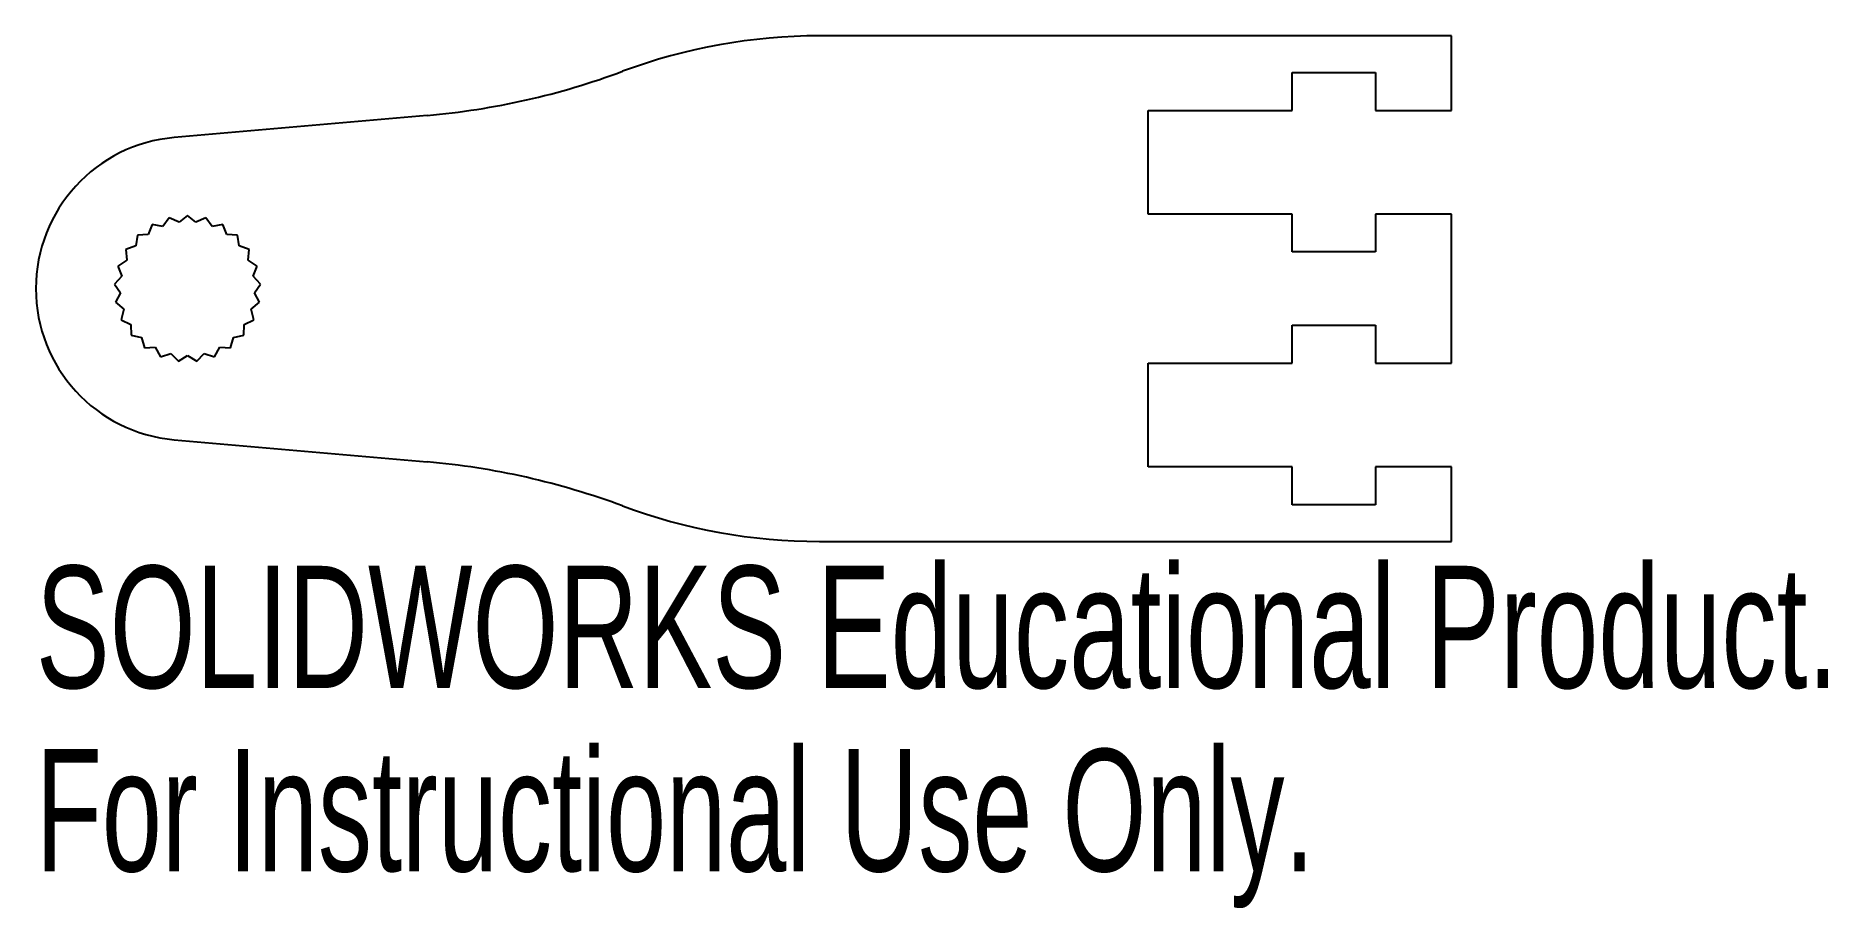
# Model space of a CAD drawing. Extents: x -6 to 64.9, y -24.5 to 10.
import ezdxf
from ezdxf.enums import TextEntityAlignment as Align

# ---------------------------------------------------------------- set-up
doc = ezdxf.new("R2010")
doc.units = 0
doc.layers.get('0').update_dxf_attribs({"linetype": 'CONTINUOUS'})

msp = doc.modelspace()

# ---------------------------------------------------------------- linework, layer by layer
at = {"color": 7, "linetype": 'CONTINUOUS'}
for p, q in [((50, 10), (25, 10)), ((50, 7.05), (50, 10)), ((43.7, 7.05), (43.7, 8.55)), ((43.7, 8.55), (47, 8.55)), ((47, 8.55), (47, 7.05)), ((9.477, 6.852), (-0.523, 5.977)), ((38, 2.95), (38, 7.05)), ((38, 7.05), (43.7, 7.05)), ((47, 7.05), (50, 7.05)), ((0, 2.895), (-0.332, 2.629)), ((0.332, 2.629), (0, 2.895)), ((43.7, 2.95), (38, 2.95)), ((43.7, 1.45), (43.7, 2.95)), ((50, 2.95), (47, 2.95)), ((47, 2.95), (47, 1.45)), ((50, -2.95), (50, 2.95)), ((-1.558, 2.144), (-1.982, 2.11)), ((-1.395, 2.537), (-1.558, 2.144)), ((-0.976, 2.464), (-1.395, 2.537)), ((-0.72, 2.804), (-0.976, 2.464)), ((-0.332, 2.629), (-0.72, 2.804)), ((0.72, 2.804), (0.332, 2.629)), ((0.976, 2.464), (0.72, 2.804)), ((1.395, 2.537), (0.976, 2.464)), ((1.558, 2.144), (1.395, 2.537)), ((1.982, 2.11), (1.558, 2.144)), ((-2.042, 1.689), (-2.444, 1.551)), ((-2.444, 1.551), (-2.398, 1.128)), ((-1.982, 2.11), (-2.042, 1.689)), ((2.042, 1.689), (1.982, 2.11)), ((2.444, 1.551), (2.042, 1.689)), ((2.398, 1.128), (2.444, 1.551)), ((47, 1.45), (43.7, 1.45)), ((-2.398, 1.128), (-2.753, 0.895)), ((-2.753, 0.895), (-2.603, 0.497)), ((2.753, 0.895), (2.398, 1.128)), ((2.603, 0.497), (2.753, 0.895)), ((-2.603, 0.497), (-2.889, 0.182)), ((-2.889, 0.182), (-2.645, -0.166)), ((2.889, 0.182), (2.603, 0.497)), ((2.645, -0.166), (2.889, 0.182)), ((-2.645, -0.166), (-2.844, -0.542)), ((-2.844, -0.542), (-2.52, -0.819)), ((2.52, -0.819), (2.844, -0.542)), ((2.844, -0.542), (2.645, -0.166)), ((-2.52, -0.819), (-2.619, -1.233)), ((-2.619, -1.233), (-2.237, -1.42)), ((2.237, -1.42), (2.619, -1.233)), ((2.619, -1.233), (2.52, -0.819)), ((-2.237, -1.42), (-2.231, -1.845)), ((-2.231, -1.845), (-1.814, -1.932)), ((-1.814, -1.932), (-1.702, -2.342)), ((1.702, -2.342), (1.814, -1.932)), ((1.814, -1.932), (2.231, -1.845)), ((2.231, -1.845), (2.237, -1.42)), ((43.7, -2.95), (43.7, -1.45)), ((43.7, -1.45), (47, -1.45)), ((47, -1.45), (47, -2.95)), ((-1.702, -2.342), (-1.277, -2.322)), ((-1.277, -2.322), (-1.066, -2.692)), ((-1.066, -2.692), (-0.659, -2.567)), ((-0.659, -2.567), (-0.363, -2.872)), ((-0.363, -2.872), (0, -2.65)), ((0, -2.65), (0.363, -2.872)), ((0.363, -2.872), (0.659, -2.567)), ((0.659, -2.567), (1.066, -2.692)), ((1.066, -2.692), (1.277, -2.322)), ((1.277, -2.322), (1.702, -2.342)), ((38, -7.05), (38, -2.95)), ((38, -2.95), (43.7, -2.95)), ((47, -2.95), (50, -2.95)), ((-0.523, -5.977), (9.477, -6.852)), ((43.7, -7.05), (38, -7.05)), ((43.7, -8.55), (43.7, -7.05)), ((50, -7.05), (47, -7.05)), ((47, -7.05), (47, -8.55)), ((50, -10), (50, -7.05)), ((47, -8.55), (43.7, -8.55)), ((25, -10), (50, -10))]:
    msp.add_line(p, q, dxfattribs=at)
for centre, radius, start, end in [((25, -12.314), 22.314, 90, 110.42461), ((6.902, 36.287), 29.547, 275, 290.42461), ((0, 0), 6, 95, 265), ((6.902, -36.287), 29.547, 69.57539, 85), ((25, 12.314), 22.314, 249.57539, 270)]:
    msp.add_arc(centre, radius, start, end, dxfattribs=at)

# ---------------------------------------------------------------- texts
for s, width, p in [('SOLIDWORKS Educational Product.', 0.677419, (-6, -17.25)), ('For Instructional Use Only.', 0.661111, (-6, -24.501))]:
    msp.add_text(s, height=4.83362, dxfattribs=dict(at, width=width)).set_placement(p, align=Align.BOTTOM_LEFT)

doc.saveas('drawing.dxf')
